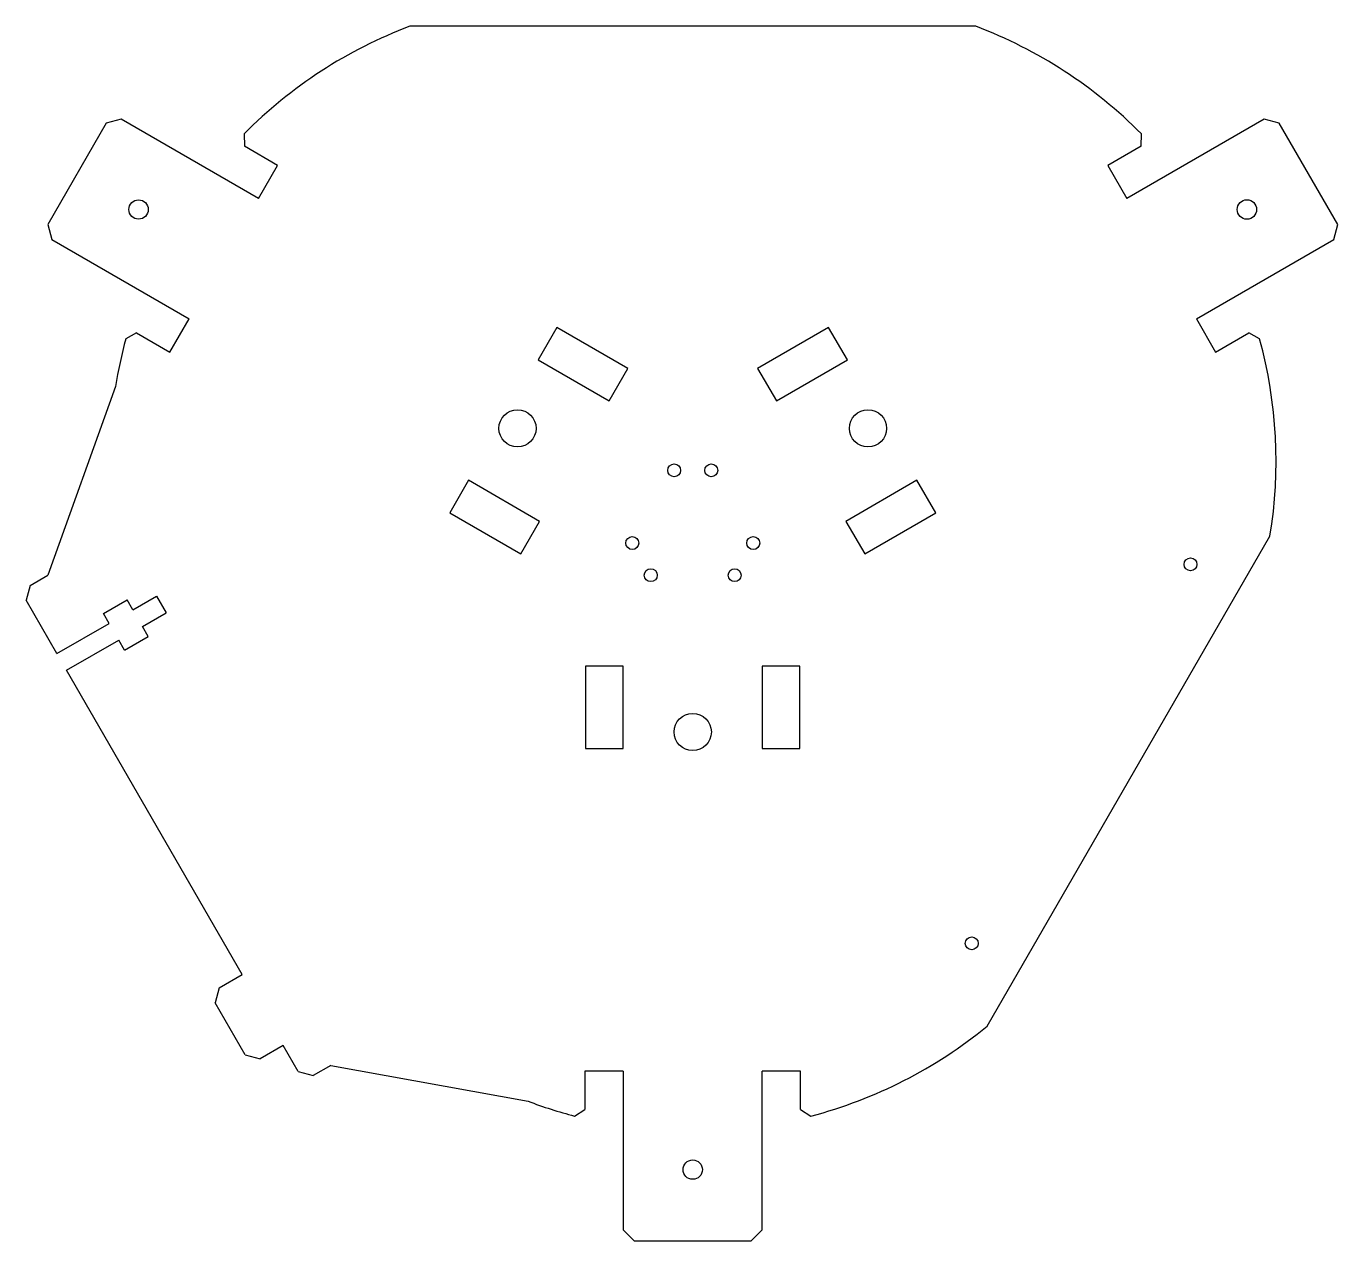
# Model space of a CAD drawing. Header units: millimetres. Extents: x -122 to 118, y -130 to 92.
import ezdxf

# ---------------------------------------------------------------- set-up
doc = ezdxf.new("R2010")
doc.units = ezdxf.units.MM

msp = doc.modelspace()

# ---------------------------------------------------------------- linework, layer by layer
at = {"color": 7, "linetype": 'Continuous', "lineweight": 25}
for p, q in [((51.73, 92), (-51.73, 92)), ((-104.5, 75), (-107.23, 74.27)), ((-79.39, 60.5), (-104.5, 75)), ((104.5, 75), (79.39, 60.5)), ((107.23, 74.27), (104.5, 75)), ((-107.23, 74.27), (-117.93, 55.73)), ((-82.03, 72.32), (-81.97, 70.07)), ((81.97, 70.07), (82.03, 72.32)), ((117.93, 55.73), (107.23, 74.27)), ((-75.89, 66.56), (-81.97, 70.07)), ((81.97, 70.07), (75.89, 66.56)), ((-79.39, 60.5), (-75.89, 66.56)), ((75.89, 66.56), (79.39, 60.5)), ((-117.93, 55.73), (-117.2, 53)), ((117.2, 53), (117.93, 55.73)), ((-117.2, 53), (-92.09, 38.5)), ((92.09, 38.5), (117.2, 53)), ((-95.59, 32.44), (-92.09, 38.5)), ((92.09, 38.5), (95.59, 32.44)), ((-24.85, 36.96), (-28.29, 31)), ((-11.86, 29.46), (-24.85, 36.96)), ((24.85, 36.96), (11.86, 29.46)), ((28.29, 31), (24.85, 36.96)), ((-101.67, 35.95), (-103.65, 34.88)), ((-101.67, 35.95), (-95.59, 32.44)), ((95.59, 32.44), (101.67, 35.95)), ((103.65, 34.88), (101.67, 35.95)), ((-28.29, 31), (-15.3, 23.5)), ((-15.3, 23.5), (-11.86, 29.46)), ((11.86, 29.46), (15.3, 23.5)), ((15.3, 23.5), (28.29, 31)), ((-105.54, 26.17), (-117.91, -8.34)), ((-40.99, 9), (-44.43, 3.04)), ((-28, 1.5), (-40.99, 9)), ((40.99, 9), (28, 1.5)), ((44.43, 3.04), (40.99, 9)), ((-44.43, 3.04), (-31.44, -4.46)), ((31.44, -4.46), (44.43, 3.04)), ((-31.44, -4.46), (-28, 1.5)), ((28, 1.5), (31.44, -4.46)), ((53.81, -90.8), (105.54, -1.2)), ((-121.13, -10.2), (-117.91, -8.34)), ((-121.13, -10.2), (-121.86, -12.93)), ((-116.25, -22.65), (-121.86, -12.93)), ((-107.76, -15.35), (-103.43, -12.85)), ((-102.39, -14.65), (-103.43, -12.85)), ((-102.39, -14.65), (-98.06, -12.15)), ((-98.06, -12.15), (-96.29, -15.23)), ((-106.72, -17.15), (-107.76, -15.35)), ((-100.62, -17.73), (-96.29, -15.23)), ((-116.25, -22.65), (-106.72, -17.15)), ((-99.57, -19.53), (-100.62, -17.73)), ((-114.47, -25.73), (-104.95, -20.23)), ((-103.9, -22.03), (-104.95, -20.23)), ((-103.9, -22.03), (-99.57, -19.53)), ((-82.38, -81.31), (-114.47, -25.73)), ((-12.7, -25), (-19.58, -25)), ((-19.58, -25), (-19.58, -40)), ((-12.7, -40), (-12.7, -25)), ((19.58, -25), (12.7, -25)), ((12.7, -25), (12.7, -40)), ((19.58, -40), (19.58, -25)), ((-19.58, -40), (-12.7, -40)), ((12.7, -40), (19.58, -40)), ((-86.61, -83.75), (-82.38, -81.31)), ((-86.61, -83.75), (-87.34, -86.49)), ((-81.84, -96.01), (-87.34, -86.49)), ((-74.88, -94.3), (-79.11, -96.74)), ((-72.13, -99.07), (-74.88, -94.3)), ((-81.84, -96.01), (-79.11, -96.74)), ((-66.18, -97.94), (-69.4, -99.8)), ((-66.18, -97.94), (-30.11, -104.49)), ((-72.13, -99.07), (-69.4, -99.8)), ((-12.7, -99), (-19.7, -99)), ((-19.7, -99), (-19.7, -106.03)), ((-12.7, -99), (-12.7, -128)), ((19.7, -99), (12.7, -99)), ((12.7, -128), (12.7, -99)), ((19.7, -106.03), (19.7, -99)), ((-21.62, -107.21), (-19.7, -106.03)), ((19.7, -106.03), (21.62, -107.21)), ((-12.7, -128), (-10.7, -130)), ((10.7, -130), (12.7, -128)), ((-10.7, -130), (10.7, -130))]:
    msp.add_line(p, q, dxfattribs=at)
for centre, radius in [((-101.32, 58.5), 1.77), ((101.32, 58.5), 1.78), ((-32.04, 18.5), 3.4), ((32.04, 18.5), 3.4), ((-3.39, 10.82), 1.18), ((3.39, 10.82), 1.18), ((-11.06, -2.47), 1.18), ((11.06, -2.47), 1.18), ((-7.67, -8.34), 1.18), ((7.67, -8.34), 1.18), ((91.01, -6.36), 1.18), ((0, -37), 3.4), ((51.01, -75.64), 1.18), ((0, -117), 1.77)]:
    msp.add_circle(centre, radius, dxfattribs=at)
for centre, start, end in [((-21.65, 12.5), 110.7243, 135.2663), ((21.65, 12.5), 44.7337, 69.2757), ((-21.65, 12.5), 164.7337, 170.7443), ((21.65, 12.5), 350.7243, 15.2663), ((0, -25), 284.7337, 309.2757), ((0, -25), 249.2557, 255.2663)]:
    msp.add_arc(centre, 85, start, end, dxfattribs=at)

doc.saveas('drawing.dxf')
